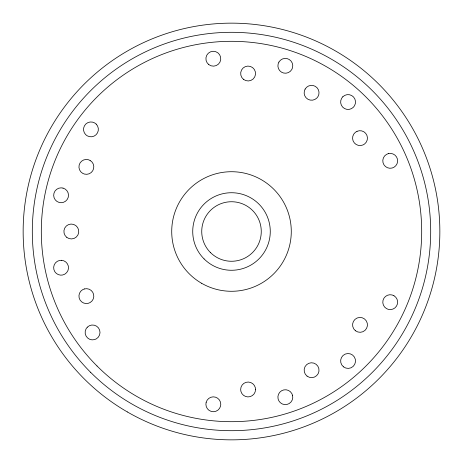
<?xml version="1.0" encoding="UTF-8"?>
<svg xmlns="http://www.w3.org/2000/svg" width="463" height="463" viewBox="0 0 463 463"><rect width="100%" height="100%" fill="white"/><g stroke="black" fill="none" stroke-linecap="round" stroke-linejoin="round"><path stroke-width="0.69" d="M206.151 402.359L205.896 404.286A7.443 7.443 0 0 0 220.527 406.213L220.782 404.286A7.443 7.443 0 0 0 206.151 402.359M278.894 62.088L278.147 63.888A7.443 7.443 0 0 0 291.777 69.531L292.523 67.737A7.443 7.443 0 0 0 278.894 62.088M305.14 89.07L304.394 90.864A7.443 7.443 0 0 0 316.842 98.052L318.029 96.512A7.443 7.443 0 0 0 315.303 86.349A7.443 7.443 0 0 0 305.14 89.07M87.304 327.179L86.124 328.718A7.443 7.443 0 0 0 94.493 339.628L96.287 338.881A7.443 7.443 0 0 0 98.474 327.908A7.443 7.443 0 0 0 87.304 327.179M342.811 96.773L341.63 98.312A7.443 7.443 0 0 0 353.333 107.294L354.519 105.755A7.443 7.443 0 0 0 342.811 96.773M357.025 131.313L355.364 132.32A7.443 7.443 0 0 0 362.998 144.948L364.659 143.941A7.443 7.443 0 0 0 357.025 131.313M388.289 153.647L386.495 154.393A7.443 7.443 0 0 0 392.144 168.023L393.938 167.276A7.443 7.443 0 0 0 388.289 153.647M84.457 288.924L82.663 289.664A7.443 7.443 0 0 0 88.311 303.3L90.106 302.553A7.443 7.443 0 0 0 84.457 288.924M61.481 260.293L59.548 260.443A7.443 7.443 0 0 0 60.705 275.155L62.638 274.999A7.443 7.443 0 0 0 61.481 260.293M63.02 188.094L61.093 187.839A7.443 7.443 0 0 0 59.166 202.464L61.093 202.719A7.443 7.443 0 0 0 63.02 188.094M90.106 160.447L88.311 159.7A7.443 7.443 0 0 0 82.663 173.336L84.457 174.076A7.443 7.443 0 0 0 90.106 160.447M393.938 295.724L392.144 294.977A7.443 7.443 0 0 0 386.495 308.607L388.289 309.353A7.443 7.443 0 0 0 393.938 295.724M96.206 124.119L94.666 122.938A7.443 7.443 0 0 0 85.684 134.64L87.223 135.821A7.443 7.443 0 0 0 96.206 124.119M292.564 395.414L291.858 393.602A7.443 7.443 0 0 0 278.107 398.961L278.813 400.773A7.443 7.443 0 0 0 292.564 395.414M255.547 389.522L255.304 387.595A7.443 7.443 0 0 0 240.662 389.435L240.905 391.362A7.443 7.443 0 0 0 255.547 389.522M127.325 411.937A208.35 208.35 0 0 0 439.85 231.5A208.35 208.35 0 0 0 127.325 51.063A208.35 208.35 0 0 0 127.325 411.937M208.807 64.617A7.443 7.443 0 0 0 220.718 59.686A7.443 7.443 0 0 0 210.491 51.839A7.443 7.443 0 0 0 208.807 64.617M243.573 79.422A7.443 7.443 0 0 0 255.483 74.491A7.443 7.443 0 0 0 245.257 66.643A7.443 7.443 0 0 0 243.573 79.422M355.486 330.773A7.443 7.443 0 0 0 367.39 325.842A7.443 7.443 0 0 0 357.164 317.994A7.443 7.443 0 0 0 355.486 330.773M343.54 366.87A7.443 7.443 0 0 0 355.451 361.939A7.443 7.443 0 0 0 345.224 354.091A7.443 7.443 0 0 0 343.54 366.87M307.056 376.112A7.443 7.443 0 0 0 318.961 371.181A7.443 7.443 0 0 0 308.734 363.333A7.443 7.443 0 0 0 307.056 376.112M66.805 237.403A7.443 7.443 0 0 0 78.71 232.472A7.443 7.443 0 0 0 68.483 224.624A7.443 7.443 0 0 0 66.805 237.403M90.65 372.35A199.194 199.194 0 0 0 423.905 283.055A199.194 199.194 0 0 0 179.945 39.095A199.194 199.194 0 0 0 90.65 372.35M210.451 252.549A29.765 29.765 0 0 0 260.252 239.203A29.765 29.765 0 0 0 223.797 202.748A29.765 29.765 0 0 0 210.451 252.549M97.016 365.984A190.189 190.189 0 0 0 415.207 280.723A190.189 190.189 0 0 0 182.277 47.793A190.189 190.189 0 0 0 97.016 365.984M201.608 283.275A59.785 59.785 0 0 0 291.285 231.5A59.785 59.785 0 0 0 201.608 179.725A59.785 59.785 0 0 0 201.608 283.275M204.085 258.915A38.77 38.77 0 0 0 268.951 241.536A38.77 38.77 0 0 0 221.464 194.049A38.77 38.77 0 0 0 204.085 258.915"/></g></svg>
